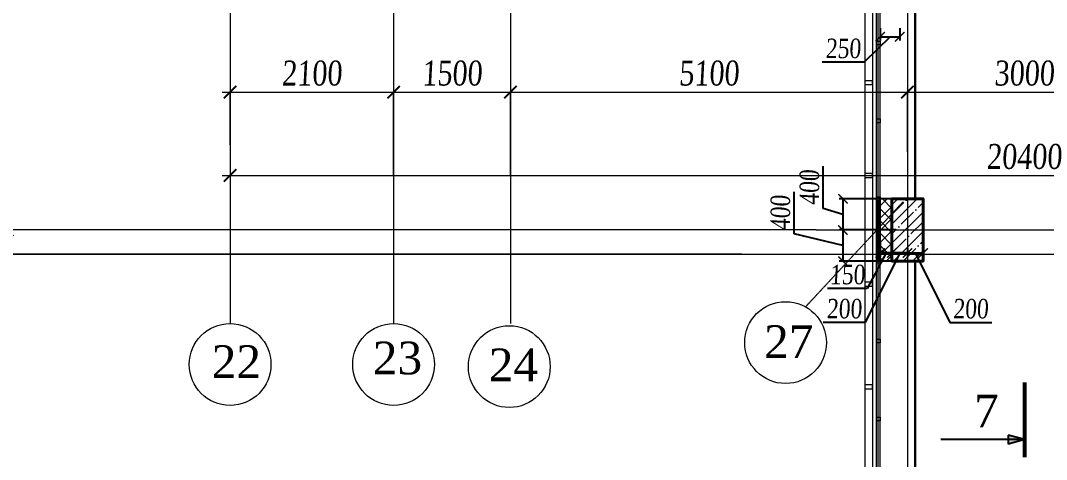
# Model space of a CAD drawing. Header units: inches. Extents: x -407541 to 6688123, y -998590 to 1205599.
# Drawn here: x 84011 to 97189, y 210193 to 215824 of the extents above; entities that cross this region are included whole.
import ezdxf

# ---------------------------------------------------------------- set-up
doc = ezdxf.new("R2010")
doc.units = ezdxf.units.IN
doc.header["$MEASUREMENT"] = 0
doc.linetypes.add('ACAD_ISO04W100', pattern=[30, 24, -3, 0, -3])
for name, color, linetype, lineweight in [('ВИТРАЖ', 145, 'Continuous', 9), ('МОНОЛИТ', 5, 'Continuous', 40), ('осевые о', 23, 'Continuous', 15), ('Осевые размеры', 172, 'Continuous', 5), ('Оси', 254, 'ACAD_ISO04W100', 5), ('размер внутр', 142, 'Continuous', 5), ('расстекловкаа', 155, 'Continuous', 5), ('Стенаgg', 7, 'Continuous', 13), ('Цоколь', 21, 'Continuous', 30), ('Штриховка', 7, 'Continuous', 9), ('штрихУТЕПЛИТ', 82, 'Continuous', 9)]:
    doc.layers.add(name, color=color, linetype=linetype, lineweight=lineweight)
doc.styles.get("Standard").update_dxf_attribs({"font": 'arial.ttf'})
doc.styles.add('STYLE2', font='times.ttf', dxfattribs={"width": 0.8, "oblique": 3})
doc.dimstyles.new('M -100(m)', dxfattribs={"dimtxt": 320, "dimasz": 160, "dimexe": 0, "dimexo": 0, "dimgap": 80, "dimtad": 1, "dimdec": 0, "dimrnd": 5, "dimtxsty": 'STYLE2', "dimblk": 'ARCHTICK', "dimcen": 50, "dimdle": 100, "dimclrd": 256, "dimclre": 256, "dimclrt": 256, "dimadec": 0, "dimazin": 0, "dimtfac": 1, "dimtdec": 0, "dimtmove": 1, "dimatfit": 3, "dimldrblk": 'DOT', "dimfxl": 1, "dimlwd": -1, "dimlwe": 5, "dimarcsym": 0})
doc.dimstyles.new('vnytren', dxfattribs={"dimtxt": 250, "dimasz": 120, "dimexe": 50, "dimexo": 0, "dimgap": 50, "dimtad": 1, "dimdec": 0, "dimzin": 0, "dimdsep": 46, "dimtxsty": 'STYLE2', "dimblk": 'ARCHTICK', "dimcen": 0, "dimadec": 0, "dimazin": 0, "dimtfac": 1, "dimtdec": 0, "dimtmove": 1, "dimatfit": 2, "dimldrblk": 'DOT', "dimfxl": 1, "dimtolj": 1, "dimtzin": 0, "dimarcsym": 0})

# ---------------------------------------------------------------- blocks, each defined once
blk = doc.blocks.new('_ARCHTICK')
at = {"color": 0, "linetype": 'ByBlock', "const_width": 0.15}
blk.add_lwpolyline([(-0.5, -0.5), (0.5, 0.5)], dxfattribs=at)
blk = doc.blocks.new('*D352')
at = {"layer": 'Осевые размеры', "ltscale": 1e-07, "transparency": 16777216}
blk.add_line((95303, 214906), (98503, 214906), dxfattribs=at)
at = {"layer": 'Осевые размеры', "lineweight": 5, "ltscale": 1e-07, "transparency": 16777216}
blk.add_line((98403, 214016), (98403, 214906), dxfattribs=at)
at = {"layer": 'Осевые размеры', "ltscale": 1e-07, "transparency": 16777216, "xscale": 160, "yscale": 160, "zscale": 160, "rotation": 180}
blk.add_blockref('_ARCHTICK', (95403, 214906), dxfattribs=at)
at = {"layer": 'Осевые размеры', "ltscale": 1e-07, "transparency": 16777216, "xscale": 160, "yscale": 160, "zscale": 160}
blk.add_blockref('_ARCHTICK', (98403, 214906), dxfattribs=at)
at = {"layer": 'Осевые размеры', "ltscale": 1e-07, "transparency": 16777216, "insert": (96903, 215148), "char_height": 320, "attachment_point": 5, "style": 'STYLE2'}
blk.add_mtext('3000', dxfattribs=at)
blk = doc.blocks.new('_Dot')
at = {"color": 0, "linetype": 'ByBlock', "lineweight": -2}
blk.add_line((-0.5, 0), (-1, 0), dxfattribs=at)
at = {"color": 0, "linetype": 'ByBlock', "const_width": 0.5}
blk.add_lwpolyline([(-0.25, 0, 1), (0.25, 0, 1)], format="xyb", close=True, dxfattribs=at)
blk = doc.blocks.new('*D353')
at = {"layer": 'Осевые размеры', "lineweight": 5, "ltscale": 1e-07, "transparency": 16777216}
for p, q in [((107103, 214906), (107103, 213836)), ((86703, 214414), (86703, 213836))]:
    blk.add_line(p, q, dxfattribs=at)
at = {"layer": 'Осевые размеры', "ltscale": 1e-07, "transparency": 16777216}
blk.add_line((86603, 213836), (107203, 213836), dxfattribs=at)
at = {"layer": 'Осевые размеры', "ltscale": 1e-07, "transparency": 16777216, "xscale": 160, "yscale": 160, "zscale": 160, "rotation": 180}
blk.add_blockref('_ARCHTICK', (86703, 213836), dxfattribs=at)
at = {"layer": 'Осевые размеры', "ltscale": 1e-07, "transparency": 16777216, "xscale": 160, "yscale": 160, "zscale": 160}
blk.add_blockref('_ARCHTICK', (107103, 213836), dxfattribs=at)
at = {"layer": 'Осевые размеры', "ltscale": 1e-07, "transparency": 16777216, "insert": (96903, 214078), "char_height": 320, "attachment_point": 5, "style": 'STYLE2'}
blk.add_mtext('20400', dxfattribs=at)
blk = doc.blocks.new('*D354')
at = {"layer": 'Осевые размеры', "ltscale": 1e-07, "transparency": 16777216}
blk.add_line((90203, 214906), (95503, 214906), dxfattribs=at)
at = {"layer": 'Осевые размеры', "lineweight": 5, "ltscale": 1e-07, "transparency": 16777216}
for p, q in [((90303, 214207), (90303, 214906)), ((95403, 214138), (95403, 214906))]:
    blk.add_line(p, q, dxfattribs=at)
at = {"layer": 'Осевые размеры', "ltscale": 1e-07, "transparency": 16777216, "xscale": 160, "yscale": 160, "zscale": 160, "rotation": 180}
blk.add_blockref('_ARCHTICK', (90303, 214906), dxfattribs=at)
at = {"layer": 'Осевые размеры', "ltscale": 1e-07, "transparency": 16777216, "xscale": 160, "yscale": 160, "zscale": 160}
blk.add_blockref('_ARCHTICK', (95403, 214906), dxfattribs=at)
at = {"layer": 'Осевые размеры', "ltscale": 1e-07, "transparency": 16777216, "insert": (92853, 215148), "char_height": 320, "attachment_point": 5, "style": 'STYLE2'}
blk.add_mtext('5100', dxfattribs=at)
blk = doc.blocks.new('*D355')
at = {"layer": 'Осевые размеры', "ltscale": 1e-07, "transparency": 16777216}
blk.add_line((86603, 214906), (88903, 214906), dxfattribs=at)
at = {"layer": 'Осевые размеры', "lineweight": 5, "ltscale": 1e-07, "transparency": 16777216}
for p, q in [((86703, 214230), (86703, 214906)), ((88803, 214207), (88803, 214906))]:
    blk.add_line(p, q, dxfattribs=at)
at = {"layer": 'Осевые размеры', "ltscale": 1e-07, "transparency": 16777216, "xscale": 160, "yscale": 160, "zscale": 160, "rotation": 180}
blk.add_blockref('_ARCHTICK', (86703, 214906), dxfattribs=at)
at = {"layer": 'Осевые размеры', "ltscale": 1e-07, "transparency": 16777216, "xscale": 160, "yscale": 160, "zscale": 160}
blk.add_blockref('_ARCHTICK', (88803, 214906), dxfattribs=at)
at = {"layer": 'Осевые размеры', "ltscale": 1e-07, "transparency": 16777216, "insert": (87753, 215148), "char_height": 320, "attachment_point": 5, "style": 'STYLE2'}
blk.add_mtext('2100', dxfattribs=at)
blk = doc.blocks.new('*D358')
at = {"layer": 'Осевые размеры', "ltscale": 1e-07, "transparency": 16777216}
blk.add_line((88703, 214906), (90403, 214906), dxfattribs=at)
at = {"layer": 'Осевые размеры', "lineweight": 5, "ltscale": 1e-07, "transparency": 16777216}
for p, q in [((88803, 213836), (88803, 214906)), ((90303, 213836), (90303, 214906))]:
    blk.add_line(p, q, dxfattribs=at)
at = {"layer": 'Осевые размеры', "ltscale": 1e-07, "transparency": 16777216, "xscale": 160, "yscale": 160, "zscale": 160, "rotation": 180}
blk.add_blockref('_ARCHTICK', (88803, 214906), dxfattribs=at)
at = {"layer": 'Осевые размеры', "ltscale": 1e-07, "transparency": 16777216, "xscale": 160, "yscale": 160, "zscale": 160}
blk.add_blockref('_ARCHTICK', (90303, 214906), dxfattribs=at)
at = {"layer": 'Осевые размеры', "ltscale": 1e-07, "transparency": 16777216, "insert": (89553, 215148), "char_height": 320, "attachment_point": 5, "style": 'STYLE2'}
blk.add_mtext('1500', dxfattribs=at)
blk = doc.blocks.new('*D790')
at = {"layer": 'Осевые размеры', "ltscale": 1e-07, "transparency": 16777216}
blk.add_line((81485, 219237), (81485, 195726), dxfattribs=at)
at = {"layer": 'Осевые размеры', "lineweight": 5, "ltscale": 1e-07, "transparency": 16777216}
for p, q in [((81832, 219137), (81485, 219137)), ((84557, 195826), (81485, 195826))]:
    blk.add_line(p, q, dxfattribs=at)
at = {"layer": 'Осевые размеры', "ltscale": 1e-07, "transparency": 16777216, "xscale": 160, "yscale": 160, "zscale": 160}
for p, rotation in [((81485, 219137), 90), ((81485, 195826), 270)]:
    blk.add_blockref('_ARCHTICK', p, dxfattribs=dict(at, rotation=rotation))
at = {"layer": 'Осевые размеры', "ltscale": 1e-07, "transparency": 16777216, "insert": (81242, 207481), "char_height": 320, "attachment_point": 5, "rotation": 90, "style": 'STYLE2'}
blk.add_mtext('23310', dxfattribs=at)
blk = doc.blocks.new('*D791')
at = {"layer": 'Осевые размеры', "ltscale": 1e-07, "transparency": 16777216}
blk.add_line((82769, 212926), (82769, 195726), dxfattribs=at)
at = {"layer": 'Осевые размеры', "lineweight": 5, "ltscale": 1e-07, "transparency": 16777216}
for p, q in [((93276, 212826), (82769, 212826)), ((93276, 195826), (82769, 195826))]:
    blk.add_line(p, q, dxfattribs=at)
at = {"layer": 'Осевые размеры', "ltscale": 1e-07, "transparency": 16777216, "xscale": 160, "yscale": 160, "zscale": 160}
for p, rotation in [((82769, 212826), 90), ((82769, 195826), 270)]:
    blk.add_blockref('_ARCHTICK', p, dxfattribs=dict(at, rotation=rotation))
at = {"layer": 'Осевые размеры', "ltscale": 1e-07, "transparency": 16777216, "insert": (82526, 204326), "char_height": 320, "attachment_point": 5, "rotation": 90, "style": 'STYLE2'}
blk.add_mtext('17000', dxfattribs=at)
blk = doc.blocks.new('*D2134')
at = {"layer": 'Осевые размеры', "ltscale": 1e-07, "transparency": 16777216}
blk.add_line((83820, 219237), (83820, 213037), dxfattribs=at)
at = {"layer": 'Осевые размеры', "lineweight": 5, "ltscale": 1e-07, "transparency": 16777216}
for p, q in [((84207, 219137), (83820, 219137)), ((94230, 213137), (83820, 213137))]:
    blk.add_line(p, q, dxfattribs=at)
at = {"layer": 'Осевые размеры', "ltscale": 1e-07, "transparency": 16777216, "xscale": 160, "yscale": 160, "zscale": 160}
for p, rotation in [((83820, 219137), 90), ((83820, 213137), 270)]:
    blk.add_blockref('_ARCHTICK', p, dxfattribs=dict(at, rotation=rotation))
at = {"layer": 'Осевые размеры', "ltscale": 1e-07, "transparency": 16777216, "insert": (83577, 216137), "char_height": 320, "attachment_point": 5, "rotation": 90, "style": 'STYLE2'}
blk.add_mtext('6000', dxfattribs=at)
blk = doc.blocks.new('*D2135')
at = {"layer": 'Осевые размеры', "ltscale": 1e-07, "transparency": 16777216}
blk.add_line((83840, 213237), (83840, 196237), dxfattribs=at)
at = {"layer": 'Осевые размеры', "lineweight": 5, "ltscale": 1e-07, "transparency": 16777216}
for p, q in [((92720, 213137), (83840, 213137)), ((92870, 196337), (83840, 196337))]:
    blk.add_line(p, q, dxfattribs=at)
at = {"layer": 'Осевые размеры', "ltscale": 1e-07, "transparency": 16777216, "xscale": 160, "yscale": 160, "zscale": 160}
for p, rotation in [((83840, 213137), 90), ((83840, 196337), 270)]:
    blk.add_blockref('_ARCHTICK', p, dxfattribs=dict(at, rotation=rotation))
at = {"layer": 'Осевые размеры', "ltscale": 1e-07, "transparency": 16777216, "insert": (83597, 204737), "char_height": 320, "attachment_point": 5, "rotation": 90, "style": 'STYLE2'}
blk.add_mtext('16800', dxfattribs=at)
blk = doc.blocks.new('A$C30EB570C')
at = {"layer": 'расстекловкаа'}
for points in [[(5950, 2634), (6000, 2634), (6000, 2584), (5950, 2584), (5950, 2634)], [(6950, 2634), (7000, 2634), (7000, 2584), (6950, 2584), (6950, 2634)], [(7974, 2634), (8024, 2634), (8024, 2584), (7974, 2584), (7974, 2634)], [(8774, 2634), (8824, 2634), (8824, 2584), (8774, 2584), (8774, 2634)], [(9774, 2634), (9824, 2634), (9824, 2584), (9774, 2584), (9774, 2634)], [(10774, 2634), (10824, 2634), (10824, 2584), (10774, 2584), (10774, 2634)]]:
    blk.add_lwpolyline(points, dxfattribs=at)
blk = doc.blocks.new('*D3505')
at = {"layer": 'размер внутр', "color": 0, "lineweight": -2, "transparency": 16777216}
for p, q in [((95304, 212842), (94861, 211948)), ((95204, 212909), (95204, 212792)), ((95403, 212842), (95204, 212842)), ((95403, 212909), (95403, 212792)), ((94861, 211948), (94322, 211948))]:
    blk.add_line(p, q, dxfattribs=at)
at = {"layer": 'размер внутр', "color": 0, "lineweight": -2, "transparency": 16777216, "xscale": 120, "yscale": 120, "zscale": 120, "rotation": 180}
blk.add_blockref('_ARCHTICK', (95204, 212842), dxfattribs=at)
at = {"layer": 'размер внутр', "color": 0, "lineweight": -2, "transparency": 16777216, "xscale": 120, "yscale": 120, "zscale": 120}
blk.add_blockref('_ARCHTICK', (95403, 212842), dxfattribs=at)
at = {"layer": 'размер внутр', "color": 0, "transparency": 16777216, "insert": (94591, 212126), "char_height": 250, "attachment_point": 5, "style": 'STYLE2'}
blk.add_mtext('\\A1;200', dxfattribs=at)
blk = doc.blocks.new('*D3506')
at = {"layer": 'размер внутр', "color": 0, "lineweight": -2, "transparency": 16777216}
for p, q in [((95204, 213133), (95204, 212792)), ((95054, 212998), (95054, 212792)), ((95129, 212842), (94885, 212387)), ((95204, 212842), (95054, 212842)), ((94885, 212387), (94374, 212387))]:
    blk.add_line(p, q, dxfattribs=at)
at = {"layer": 'размер внутр', "color": 0, "lineweight": -2, "transparency": 16777216, "xscale": 120, "yscale": 120, "zscale": 120, "rotation": 180}
blk.add_blockref('_ARCHTICK', (95054, 212842), dxfattribs=at)
at = {"layer": 'размер внутр', "color": 0, "lineweight": -2, "transparency": 16777216, "xscale": 120, "yscale": 120, "zscale": 120}
blk.add_blockref('_ARCHTICK', (95204, 212842), dxfattribs=at)
at = {"layer": 'размер внутр', "color": 0, "transparency": 16777216, "insert": (94630, 212564), "char_height": 250, "attachment_point": 5, "style": 'STYLE2'}
blk.add_mtext('\\A1;150', dxfattribs=at)
blk = doc.blocks.new('*D3500')
at = {"layer": 'размер внутр', "color": 0, "lineweight": -2, "transparency": 16777216}
for p, q in [((94322, 213413), (94322, 213954)), ((95253, 213537), (94524, 213537)), ((94574, 213537), (94574, 213137)), ((94574, 213337), (94322, 213413)), ((95253, 213137), (94524, 213137))]:
    blk.add_line(p, q, dxfattribs=at)
at = {"layer": 'размер внутр', "color": 0, "lineweight": -2, "transparency": 16777216, "xscale": 120, "yscale": 120, "zscale": 120}
for p, rotation in [((94574, 213537), 90), ((94574, 213137), 270)]:
    blk.add_blockref('_ARCHTICK', p, dxfattribs=dict(at, rotation=rotation))
at = {"layer": 'размер внутр', "color": 0, "transparency": 16777216, "insert": (94145, 213683), "char_height": 250, "attachment_point": 5, "rotation": 90, "style": 'STYLE2'}
blk.add_mtext('\\A1;400', dxfattribs=at)
blk = doc.blocks.new('*D3501')
at = {"layer": 'размер внутр', "color": 0, "lineweight": -2, "transparency": 16777216}
for p, q in [((93949, 213086), (93949, 213627)), ((94574, 212937), (93949, 213086)), ((95253, 213137), (94524, 213137)), ((94574, 213137), (94574, 212737)), ((95253, 212737), (94524, 212737))]:
    blk.add_line(p, q, dxfattribs=at)
at = {"layer": 'размер внутр', "color": 0, "lineweight": -2, "transparency": 16777216, "xscale": 120, "yscale": 120, "zscale": 120}
for p, rotation in [((94574, 213137), 90), ((94574, 212737), 270)]:
    blk.add_blockref('_ARCHTICK', p, dxfattribs=dict(at, rotation=rotation))
at = {"layer": 'размер внутр', "color": 0, "transparency": 16777216, "insert": (93772, 213357), "char_height": 250, "attachment_point": 5, "rotation": 90, "style": 'STYLE2'}
blk.add_mtext('\\A1;400', dxfattribs=at)
blk = doc.blocks.new('*D3509')
at = {"layer": 'размер внутр', "color": 0, "lineweight": -2, "transparency": 16777216}
for p, q in [((95054, 215725), (95054, 215567)), ((95303, 215725), (95303, 215567)), ((95179, 215617), (94847, 215288)), ((95054, 215617), (95303, 215617)), ((94847, 215288), (94307, 215288))]:
    blk.add_line(p, q, dxfattribs=at)
at = {"layer": 'размер внутр', "color": 0, "lineweight": -2, "transparency": 16777216, "xscale": 120, "yscale": 120, "zscale": 120, "rotation": 180}
blk.add_blockref('_ARCHTICK', (95054, 215617), dxfattribs=at)
at = {"layer": 'размер внутр', "color": 0, "lineweight": -2, "transparency": 16777216, "xscale": 120, "yscale": 120, "zscale": 120}
blk.add_blockref('_ARCHTICK', (95303, 215617), dxfattribs=at)
at = {"layer": 'размер внутр', "color": 0, "transparency": 16777216, "insert": (94577, 215465), "char_height": 250, "attachment_point": 5, "style": 'STYLE2'}
blk.add_mtext('\\A1;250', dxfattribs=at)
blk = doc.blocks.new('PEREXOD1')
at = {"layer": 'Стенаgg'}
for p, q in [((16854, 217476), (16854, 191050)), ((16954, 217476), (16954, 191050))]:
    blk.add_line(p, q, dxfattribs=at)
at = {"layer": 'Штриховка'}
for points in [[(16954, 215052), (16854, 215052), (16854, 215002), (16954, 215002)], [(16954, 213861), (16854, 213861), (16854, 213811), (16954, 213811)], [(16954, 212468), (16854, 212468), (16854, 212418), (16954, 212418)], [(16954, 211150), (16854, 211150), (16854, 211100), (16954, 211100)]]:
    blk.add_lwpolyline(points, close=True, dxfattribs=at)
blk = doc.blocks.new('*D3523')
at = {"layer": 'размер внутр', "color": 0, "lineweight": -2, "transparency": 16777216}
for p, q in [((95403, 212909), (95403, 212792)), ((95403, 212842), (95603, 212842)), ((95503, 212842), (95946, 211948)), ((95603, 212909), (95603, 212792)), ((95946, 211948), (96485, 211948))]:
    blk.add_line(p, q, dxfattribs=at)
at = {"layer": 'размер внутр', "color": 0, "lineweight": -2, "transparency": 16777216, "xscale": 120, "yscale": 120, "zscale": 120, "rotation": 180}
blk.add_blockref('_ARCHTICK', (95403, 212842), dxfattribs=at)
at = {"layer": 'размер внутр', "color": 0, "lineweight": -2, "transparency": 16777216, "xscale": 120, "yscale": 120, "zscale": 120}
blk.add_blockref('_ARCHTICK', (95603, 212842), dxfattribs=at)
at = {"layer": 'размер внутр', "color": 0, "transparency": 16777216, "insert": (96215, 212126), "char_height": 250, "attachment_point": 5, "style": 'STYLE2'}
blk.add_mtext('\\A1;200', dxfattribs=at)
blk = doc.blocks.new('*D3706')
at = {"layer": 'Осевые размеры', "ltscale": 1e-07, "transparency": 16777216}
blk.add_line((95303, 214906), (98503, 214906), dxfattribs=at)
at = {"layer": 'Осевые размеры', "lineweight": 5, "ltscale": 1e-07, "transparency": 16777216}
blk.add_line((98403, 214016), (98403, 214906), dxfattribs=at)
at = {"layer": 'Осевые размеры', "ltscale": 1e-07, "transparency": 16777216, "xscale": 160, "yscale": 160, "zscale": 160, "rotation": 180}
blk.add_blockref('_ARCHTICK', (95403, 214906), dxfattribs=at)
at = {"layer": 'Осевые размеры', "ltscale": 1e-07, "transparency": 16777216, "xscale": 160, "yscale": 160, "zscale": 160}
blk.add_blockref('_ARCHTICK', (98403, 214906), dxfattribs=at)
at = {"layer": 'Осевые размеры', "ltscale": 1e-07, "transparency": 16777216, "insert": (96903, 215148), "char_height": 320, "attachment_point": 5, "style": 'STYLE2'}
blk.add_mtext('3000', dxfattribs=at)
blk = doc.blocks.new('*D3708')
at = {"layer": 'размер внутр', "color": 0, "lineweight": -2, "transparency": 16777216}
for p, q in [((95403, 212909), (95403, 212792)), ((95403, 212842), (95603, 212842)), ((95503, 212842), (95946, 211948)), ((95603, 212909), (95603, 212792)), ((95946, 211948), (96485, 211948))]:
    blk.add_line(p, q, dxfattribs=at)
at = {"layer": 'размер внутр', "color": 0, "lineweight": -2, "transparency": 16777216, "xscale": 120, "yscale": 120, "zscale": 120, "rotation": 180}
blk.add_blockref('_ARCHTICK', (95403, 212842), dxfattribs=at)
at = {"layer": 'размер внутр', "color": 0, "lineweight": -2, "transparency": 16777216, "xscale": 120, "yscale": 120, "zscale": 120}
blk.add_blockref('_ARCHTICK', (95603, 212842), dxfattribs=at)
at = {"layer": 'размер внутр', "color": 0, "transparency": 16777216, "insert": (96215, 212126), "char_height": 250, "attachment_point": 5, "style": 'STYLE2'}
blk.add_mtext('\\A1;200', dxfattribs=at)
blk = doc.blocks.new('*D3709')
at = {"layer": 'размер внутр', "color": 0, "lineweight": -2, "transparency": 16777216}
for p, q in [((95303, 212842), (94861, 211948)), ((95204, 212909), (95204, 212792)), ((95403, 212842), (95204, 212842)), ((95403, 212909), (95403, 212792)), ((94861, 211948), (94321, 211948))]:
    blk.add_line(p, q, dxfattribs=at)
at = {"layer": 'размер внутр', "color": 0, "lineweight": -2, "transparency": 16777216, "xscale": 120, "yscale": 120, "zscale": 120, "rotation": 180}
blk.add_blockref('_ARCHTICK', (95204, 212842), dxfattribs=at)
at = {"layer": 'размер внутр', "color": 0, "lineweight": -2, "transparency": 16777216, "xscale": 120, "yscale": 120, "zscale": 120}
blk.add_blockref('_ARCHTICK', (95403, 212842), dxfattribs=at)
at = {"layer": 'размер внутр', "color": 0, "transparency": 16777216, "insert": (94591, 212126), "char_height": 250, "attachment_point": 5, "style": 'STYLE2'}
blk.add_mtext('\\A1;200', dxfattribs=at)
blk = doc.blocks.new('*D3710')
at = {"layer": 'размер внутр', "color": 0, "lineweight": -2, "transparency": 16777216}
for p, q in [((95204, 213133), (95204, 212792)), ((95054, 212998), (95054, 212792)), ((95129, 212842), (94885, 212387)), ((95204, 212842), (95054, 212842)), ((94885, 212387), (94374, 212387))]:
    blk.add_line(p, q, dxfattribs=at)
at = {"layer": 'размер внутр', "color": 0, "lineweight": -2, "transparency": 16777216, "xscale": 120, "yscale": 120, "zscale": 120, "rotation": 180}
blk.add_blockref('_ARCHTICK', (95054, 212842), dxfattribs=at)
at = {"layer": 'размер внутр', "color": 0, "lineweight": -2, "transparency": 16777216, "xscale": 120, "yscale": 120, "zscale": 120}
blk.add_blockref('_ARCHTICK', (95204, 212842), dxfattribs=at)
at = {"layer": 'размер внутр', "color": 0, "transparency": 16777216, "insert": (94630, 212564), "char_height": 250, "attachment_point": 5, "style": 'STYLE2'}
blk.add_mtext('\\A1;150', dxfattribs=at)
blk = doc.blocks.new('*D3714')
at = {"layer": 'размер внутр', "color": 0, "lineweight": -2, "transparency": 16777216}
for p, q in [((94322, 213413), (94322, 213954)), ((95253, 213537), (94524, 213537)), ((94574, 213537), (94574, 213137)), ((94574, 213337), (94322, 213413)), ((95253, 213137), (94524, 213137))]:
    blk.add_line(p, q, dxfattribs=at)
at = {"layer": 'размер внутр', "color": 0, "lineweight": -2, "transparency": 16777216, "xscale": 120, "yscale": 120, "zscale": 120}
for p, rotation in [((94574, 213537), 90), ((94574, 213137), 270)]:
    blk.add_blockref('_ARCHTICK', p, dxfattribs=dict(at, rotation=rotation))
at = {"layer": 'размер внутр', "color": 0, "transparency": 16777216, "insert": (94145, 213683), "char_height": 250, "attachment_point": 5, "rotation": 90, "style": 'STYLE2'}
blk.add_mtext('\\A1;400', dxfattribs=at)
blk = doc.blocks.new('*D3715')
at = {"layer": 'размер внутр', "color": 0, "lineweight": -2, "transparency": 16777216}
for p, q in [((93949, 213086), (93949, 213627)), ((94574, 212937), (93949, 213086)), ((95253, 213137), (94524, 213137)), ((94574, 213137), (94574, 212737)), ((95253, 212737), (94524, 212737))]:
    blk.add_line(p, q, dxfattribs=at)
at = {"layer": 'размер внутр', "color": 0, "lineweight": -2, "transparency": 16777216, "xscale": 120, "yscale": 120, "zscale": 120}
for p, rotation in [((94574, 213137), 90), ((94574, 212737), 270)]:
    blk.add_blockref('_ARCHTICK', p, dxfattribs=dict(at, rotation=rotation))
at = {"layer": 'размер внутр', "color": 0, "transparency": 16777216, "insert": (93772, 213357), "char_height": 250, "attachment_point": 5, "rotation": 90, "style": 'STYLE2'}
blk.add_mtext('\\A1;400', dxfattribs=at)

msp = doc.modelspace()

# ---------------------------------------------------------------- hatches: boundary and pattern name
h = msp.add_hatch(color=256)
h.set_gradient(color2=(0, 0, 0), one_color=1)
h.paths.add_polyline_path([(96692.4, 210504.3), (96692.4, 210447.5), (96906.3, 210447.5)])
h.paths.add_polyline_path([(96906.3, 210447.5), (96692.4, 210447.5), (96692.4, 210390.7)])
at = {"layer": 'Штриховка'}
h = msp.add_hatch(dxfattribs=at)
h.set_pattern_fill('ANSI31', color=256, scale=120, angle=315, style=0)
h.set_pattern_definition([(0, (78000.112, 2e-09), (4e-15, 15), [])])
h.paths.add_polyline_path([(95003.5, 201462.1), (95053.5, 201462.1), (95053.5, 202412.2), (95003.5, 202412.2)])
h.paths.add_polyline_path([(95003.5, 208009.6), (95053.5, 208009.6), (95053.5, 207061.5), (95003.5, 207061.5)])
h.paths.add_polyline_path([(95003.5, 195960.6), (95053.5, 195960.6), (95053.5, 196710.6), (95003.5, 196710.6)])
h.paths.add_polyline_path([(95003.5, 213510.9), (95053.5, 213510.9), (95053.5, 212760.9), (95003.5, 212760.9)])
h = msp.add_hatch(dxfattribs=at)
h.set_pattern_fill('ANSI35', color=256, scale=700, style=0)
h.set_pattern_definition([(45, (77999.91, -3e-10), (-123.74369, 123.74369), []), (45, (78123.66, -3e-10), (-123.74369, 123.74369), [218.75, -43.75, 0, -43.75])])
h.paths.add_polyline_path([(95203.3, 213537.2), (95603.3, 213537.2), (95603.3, 212737.2), (95203.3, 212737.2)])
h.paths.add_polyline_path([(98203.3, 213537.2), (98603.3, 213537.2), (98603.3, 212737.2), (98203.3, 212737.2)])
h = msp.add_hatch(dxfattribs=at)
h.set_pattern_fill('ANSI35', color=256, scale=700, style=0)
h.set_pattern_definition([(45, (78000, 0), (-123.74369, 123.74369), []), (45, (78123.74, 0), (-123.74369, 123.74369), [218.75, -43.75, 0, -43.75])])
h.paths.add_polyline_path([(95203.4, 213537.2), (95603.4, 213537.2), (95603.4, 212737.2), (95203.4, 212737.2)])
h.paths.add_polyline_path([(98203.4, 213537.2), (98603.4, 213537.2), (98603.4, 212737.2), (98203.4, 212737.2)])
at = {"layer": 'штрихУТЕПЛИТ'}
h = msp.add_hatch(dxfattribs=at)
h.set_pattern_fill('ANSI37', color=256, scale=35, style=0)
h.set_pattern_definition([(135, (6437395.55, 1660741.61), (78.577241, 78.577241), []), (45, (6437395.55, 1660741.61), (78.577241, -78.577241), [])])
h.paths.add_polyline_path([(95049.6, 213535.9), (95203.4, 213537.2), (95203.4, 212737.2), (95053.7, 212737.2)])

# ---------------------------------------------------------------- linework, layer by layer
at = {"lineweight": 53}
msp.add_line((96911, 210221.4), (96911, 211179.8), dxfattribs=at)
for p, q in [((96908.7, 210447.4), (95830.6, 210447.4)), ((96908.7, 210447.4), (96694.8, 210504.2)), ((96694.8, 210504.2), (96694.8, 210390.7)), ((96908.7, 210447.4), (96694.8, 210390.7))]:
    msp.add_line(p, q)
at = {"layer": 'ВИТРАЖ', "ltscale": 0.1}
for p, q in [((95003.7, 191049.9), (95003.7, 217526.4)), ((95028.7, 191049.9), (95028.7, 217526.4)), ((95053.7, 191049.9), (95053.7, 217526.4))]:
    msp.add_line(p, q, dxfattribs=at)
at = {"layer": 'МОНОЛИТ'}
for points in [[(95203.3, 213537.2), (95603.3, 213537.2), (95603.3, 212737.2), (95203.3, 212737.2)], [(95203.4, 213537.2), (95603.4, 213537.2), (95603.4, 212737.2), (95203.4, 212737.2)]]:
    msp.add_lwpolyline(points, close=True, dxfattribs=at)
at = {"layer": 'осевые о'}
for centre in [(93837.3, 211692.4), (86703.2, 211412.2), (88803.2, 211412.2), (90289.2, 211384.4)]:
    msp.add_circle(centre, 525, dxfattribs=at)
at = {"layer": 'Оси', "ltscale": 0.3}
for p, q in [((95403.4, 278737.2), (95403.4, 186893.5)), ((88803.2, 252437.2), (88803.2, 211937.2)), ((86703.2, 230937.2), (86703.2, 211937.2)), ((90303.2, 222737.2), (90303.2, 211937.2)), ((94093.7, 212150.6), (95347.7, 213500)), ((94229.8, 213137.2), (99357.9, 213137.2)), ((79503.2, 212826), (114186.8, 212826))]:
    msp.add_line(p, q, dxfattribs=at)
at = {"layer": 'Цоколь', "ltscale": 0.1}
for points in [[(95303.4, 213537.2), (95503.4, 213537.2), (95503.4, 218187.2), (95303.4, 218187.2)], [(95303.4, 196737.2), (95503.4, 196737.2), (95503.4, 212737.2), (95303.4, 212737.2)]]:
    msp.add_lwpolyline(points, dxfattribs=at)
at = {"layer": 'Штриховка'}
msp.add_lwpolyline([(95003.5, 213510.9), (95053.5, 213510.9), (95053.5, 212760.9), (95003.5, 212760.9)], close=True, dxfattribs=at)
at = {"layer": 'штрихУТЕПЛИТ'}
msp.add_lwpolyline([(95049.6, 213535.9), (95203.4, 213537.2), (95203.4, 212737.2), (95053.7, 212737.2)], close=True, dxfattribs=at)

# ---------------------------------------------------------------- block references
at = {"layer": 'Штриховка'}
msp.add_blockref('PEREXOD1', (78000.1, 0), dxfattribs=at)
at = {"layer": 'Штриховка', "rotation": 90}
msp.add_blockref('A$C30EB570C', (97637.5, 204737.2), dxfattribs=at)

# ---------------------------------------------------------------- texts
at = {"insert": (96258.5, 210604.5), "char_height": 420, "width": 31148.55, "attachment_point": 7}
msp.add_mtext('{\\fTimes New Roman|b0|i0|c204|p18;7}', dxfattribs=at)
at = {"layer": 'осевые о', "char_height": 420, "attachment_point": 1}
for s, insert, width in [('{\\fTimes New Roman|b0|i0|c204|p18;27}', (93561.5, 211914.6), 3713.237), ('{\\fTimes New Roman|b0|i0|c204|p18;22}', (86466.5, 211658.1), 3330.625), ('{\\fTimes New Roman|b0|i0|c204|p18;23}', (88535.7, 211705.1), 3713.237), ('{\\fTimes New Roman|b0|i0|c204|p18;24}', (90024.3, 211616.4), 3713.237)]:
    msp.add_mtext(s, dxfattribs=dict(at, insert=insert, width=width))

# ---------------------------------------------------------------- dimensions: what is measured, and where the dimension line sits
at = {"layer": 'Осевые размеры', "ltscale": 1e-07}
for base, p1, p2, picture, middle in [((81485.2, 195826), (81832.2, 219136.8), (84557, 195826), '*D790', (81242.5, 207481.4)), ((83820, 213137.2), (84207, 219136.8), (94229.8, 213137.2), '*D2134', (83577.3, 216137)), ((83840, 196336.8), (92719.8, 213136.8), (92869.8, 196336.8), '*D2135', (83597.3, 204736.8)), ((82769.4, 195826), (93275.9, 212826), (93275.9, 195826), '*D791', (82526.2, 204326))]:
    dim = msp.add_linear_dim(base=base, p1=p1, p2=p2, angle=90, dimstyle='M -100(m)', dxfattribs=at)
    dim.commit()
    dim.dimension.update_dxf_attribs({"geometry": picture, "text_midpoint": middle})
for base, p1, p2, picture, middle in [((88803.2, 214905.5), (86703.3, 214229.6), (88803.2, 214206.8), '*D355', (87753.2, 215148.3)), ((90303.3, 214905.5), (88803.2, 213835.5), (90303.3, 213835.5), '*D358', (89553.2, 215148.3)), ((95403.3, 214905.5), (90303, 214206.8), (95403.3, 214138.3), '*D354', (92853.1, 215148.3)), ((98403.3, 214905.5), (95403.3, 214905.5), (98403.3, 214015.5), '*D352', (96903.3, 215148.3)), ((98403.3, 214905.5), (95403.4, 214905.5), (98403.3, 214015.5), '*D3706', (96903.4, 215148.3)), ((107103.3, 213835.5), (86703.3, 214414.4), (107103.3, 214905.5), '*D353', (96903.3, 214078.3))]:
    dim = msp.add_linear_dim(base=base, p1=p1, p2=p2, dimstyle='M -100(m)', dxfattribs=at)
    dim.commit()
    dim.dimension.update_dxf_attribs({"geometry": picture, "text_midpoint": middle})
at = {"layer": 'размер внутр'}
for base, p1, p2, picture, middle in [((95303.5, 215617.3), (95053.7, 215725), (95303.5, 215725), '*D3509', (94796.6, 215288)), ((95053.6, 212841.6), (95203.6, 213133.4), (95053.6, 212997.7), '*D3710', (94835.2, 212386.7)), ((95053.7, 212841.6), (95203.7, 213133.4), (95053.7, 212997.7), '*D3506', (94835.4, 212386.7)), ((95602.9, 212842.1), (95403.2, 212908.7), (95602.9, 212908.7), '*D3708', (95995.9, 211948.5))]:
    dim = msp.add_linear_dim(base=base, p1=p1, p2=p2, dimstyle='vnytren', dxfattribs=at)
    dim.commit()
    dim.dimension.update_dxf_attribs({"geometry": picture, "text_midpoint": middle, "dimtype": 160})
for base, p1, p2, picture, middle in [((94574.4, 213137.2), (95252.9, 213537.2), (95252.9, 213137.2), '*D3714', (94145, 213462.9)), ((94574.5, 213137.2), (95253.1, 213537.2), (95253.1, 213137.2), '*D3500', (94145.1, 213462.9))]:
    dim = msp.add_linear_dim(base=base, p1=p1, p2=p2, angle=90, dimstyle='vnytren', dxfattribs=at)
    dim.commit()
    dim.dimension.update_dxf_attribs({"geometry": picture, "text_midpoint": middle})
for base, p1, p2, angle, picture, middle in [((94574.4, 212737.2), (95252.9, 213137.2), (95252.9, 212737.2), 90, '*D3715', (93948.7, 213136.3)), ((94574.5, 212737.2), (95253.1, 213137.2), (95253.1, 212737.2), 90, '*D3501', (93948.8, 213136.3)), ((95203.6, 212842.1), (95403.2, 212908.7), (95203.6, 212908.7), 180, '*D3709', (94810.6, 211948.5)), ((95203.7, 212842.1), (95403.4, 212908.7), (95203.7, 212908.7), 180, '*D3505', (94810.7, 211948.5)), ((95602.8, 212842.1), (95403.2, 212908.7), (95602.8, 212908.7), 0, '*D3523', (95995.8, 211948.5))]:
    dim = msp.add_linear_dim(base=base, p1=p1, p2=p2, angle=angle, dimstyle='vnytren', dxfattribs=at)
    dim.commit()
    dim.dimension.update_dxf_attribs({"geometry": picture, "text_midpoint": middle, "dimtype": 160})

doc.saveas('drawing.dxf')
